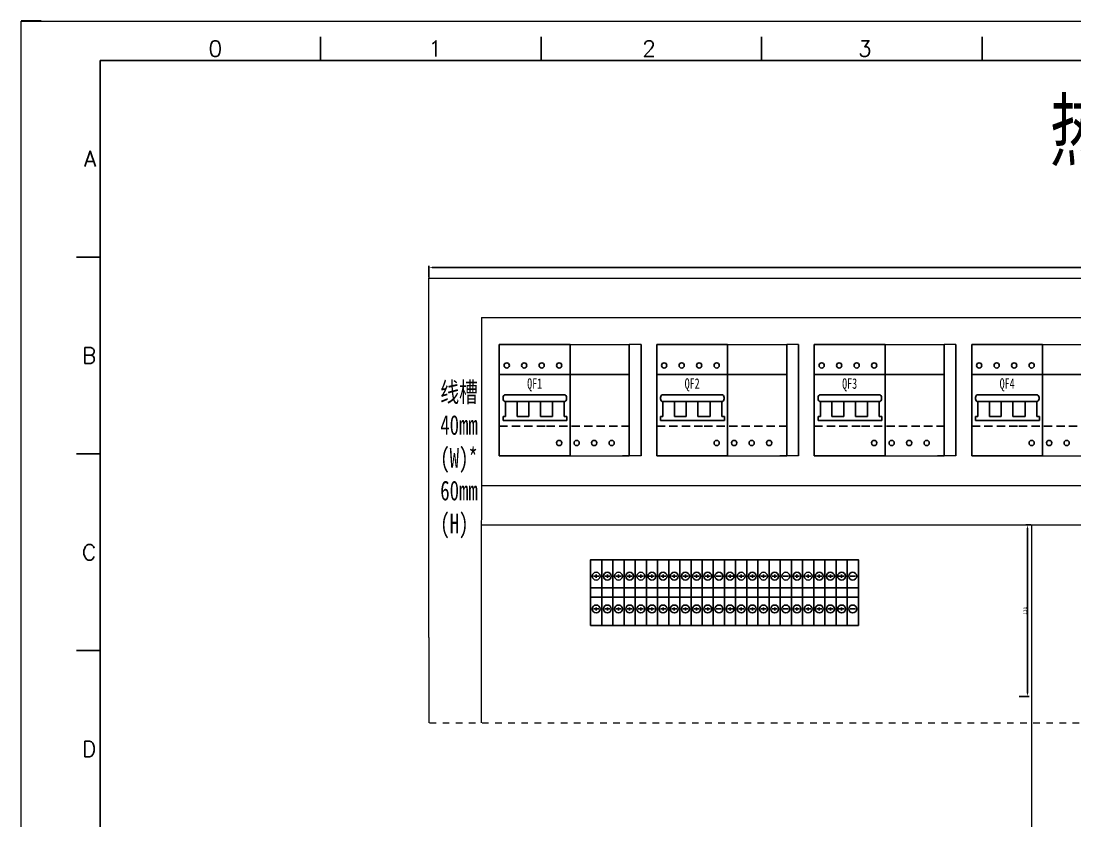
# Model space of a CAD drawing. Extents: x 35123 to 43919, y -4314 to -326.
# Drawn here: x 37597 to 38400, y -936 to -326 of the extents above; entities that cross this region are included whole.
import ezdxf
from ezdxf.enums import TextEntityAlignment as Align

# ---------------------------------------------------------------- set-up
doc = ezdxf.new("R2010")
doc.units = 0
doc.header["$MEASUREMENT"] = 0
doc.linetypes.add('10', pattern=[20, 5, -5, 5, -5])
doc.linetypes.add('HIDDEN', pattern=[9.525, 6.35, -3.175])
doc.layers.add('AE_BOR', color=1, linetype='Continuous')
doc.layers.add('TEXT', color=2, linetype='Continuous')
doc.styles.add('ST', font='SimSun.ttf', dxfattribs={"width": 0.8, "height": 300})
doc.styles.add('WD', font='romans.shx', dxfattribs={"bigfont": 'gbcbig.shx'})
doc.styles.add('宋', font='SimSun.ttf', dxfattribs={"width": 0.7})
doc.dimstyles.new('AM_ISO', dxfattribs={"dimtxt": 2.5, "dimasz": 2.5, "dimexe": 1.25, "dimexo": 0.5, "dimgap": 0.5, "dimtad": 1, "dimdsep": 46, "dimtxsty": 'Standard', "dimcen": 0, "dimclrd": 5, "dimclre": 5, "dimclrt": 1, "dimadec": 0, "dimazin": 2, "dimtp": 0.1, "dimtm": 0.1, "dimtfac": 0.71, "dimtmove": 0, "dimatfit": 3, "dimfxl": 1, "dimtfillclr": 6, "dimlwd": -1, "dimlwe": -1, "dimarcsym": 0})

# ---------------------------------------------------------------- blocks, each defined once
blk = doc.blocks.new('gb_a2_a')
for p, q in [((584, 410), (25, 410)), ((25, 410), (25, 10))]:
    blk.add_line(p, q)
at = {"layer": 'AE_BOR', "lineweight": 30}
blk.add_line((10, 420), (4.93, 420), dxfattribs=at)
at = {"layer": 'AE_BOR', "color": 1, "lineweight": 15}
for p, q in [((4.93, 420), (598.93, 420)), ((4.93, 0), (4.93, 420))]:
    blk.add_line(p, q, dxfattribs=at)
at = {"layer": 'AE_BOR'}
for p, q in [((81, 410), (81, 416)), ((137, 410), (137, 416)), ((193, 410), (193, 416)), ((249, 410), (249, 416)), ((25, 360), (19, 360)), ((25, 310), (19, 310)), ((25, 260), (19, 260))]:
    blk.add_line(p, q, dxfattribs=at)
at = {"layer": 'AE_BOR', "style": 'WD'}
for s, p in [('0', (54.27, 411)), ('1', (110.12, 411)), ('2', (164.42, 411)), ('3', (219.22, 411))]:
    blk.add_text(s, height=4, dxfattribs=at).set_placement(p, align=Align.CENTER)
for s, p in [('A', (24, 385)), ('B', (24, 335)), ('C', (24, 285)), ('D', (24, 235))]:
    blk.add_text(s, height=4, dxfattribs=at).set_placement(p, align=Align.MIDDLE_RIGHT)
blk = doc.blocks.new('*D152')
at = {"color": 5}
for p, q in [((37907.85, -521.92), (37907.85, -512.9)), ((39207.85, -521.92), (39207.85, -512.9)), ((37910.35, -514.15), (39205.35, -514.15))]:
    blk.add_line(p, q, dxfattribs=at)
at = {"color": 5, "lineweight": 0}
for points in [[(37910.35, -513.73), (37910.35, -514.57), (37907.85, -514.15)], [(39205.35, -513.73), (39205.35, -514.57), (39207.85, -514.15)]]:
    blk.add_solid(points, dxfattribs=at)
at = {"layer": 'Defpoints', "color": 0, "lineweight": 0}
for p in [(39207.85, -514.15), (37907.85, -522.42), (39207.85, -522.42)]:
    blk.add_point(p, dxfattribs=at)
at = {"color": 1, "lineweight": 0, "insert": (38557.85, -512.4), "char_height": 2.5, "attachment_point": 5}
blk.add_mtext('1300', dxfattribs=at)
blk = doc.blocks.new('*D170')
at = {"color": 5}
for p, q in [((38366.51, -710.42), (38362.63, -710.42)), ((38363.88, -712.92), (38363.88, -838.92)), ((38357.51, -841.42), (38365.13, -841.42))]:
    blk.add_line(p, q, dxfattribs=at)
at = {"color": 5, "lineweight": 0}
for points in [[(38363.47, -712.92), (38364.3, -712.92), (38363.88, -710.42)], [(38363.47, -838.92), (38364.3, -838.92), (38363.88, -841.42)]]:
    blk.add_solid(points, dxfattribs=at)
at = {"layer": 'Defpoints', "color": 0, "lineweight": 0}
for p in [(38367.01, -710.42), (38357.01, -841.42), (38363.88, -841.42)]:
    blk.add_point(p, dxfattribs=at)
at = {"color": 1, "lineweight": 0, "insert": (38362.13, -775.92), "char_height": 2.5, "attachment_point": 5, "rotation": 90}
blk.add_mtext('131', dxfattribs=at)

msp = doc.modelspace()

# ---------------------------------------------------------------- linework, layer by layer
at = {"lineweight": 0}
for p, q in [((37907.851, -522.415), (39207.851, -522.415)), ((37907.851, -796.415), (37907.851, -522.415)), ((37947.851, -552.415), (39167.851, -552.415)), ((37947.851, -861.415), (37948.091, -552.415)), ((37961.467, -572.932), (38060.467, -572.932)), ((38069.467, -572.932), (38060.467, -572.932)), ((38081.467, -572.932), (38180.467, -572.932)), ((38189.467, -572.932), (38180.467, -572.932)), ((38201.467, -572.932), (38300.467, -572.932)), ((38309.467, -572.932), (38300.467, -572.932)), ((38321.467, -572.932), (38420.467, -572.932)), ((38015.467, -657.932), (38060.467, -657.932)), ((38069.467, -657.932), (38055.345, -657.932)), ((38135.467, -657.932), (38180.467, -657.932)), ((38189.467, -657.932), (38175.345, -657.932)), ((38255.467, -657.932), (38300.467, -657.932)), ((38309.467, -657.932), (38295.345, -657.932)), ((38375.467, -657.932), (38420.467, -657.932)), ((37947.851, -680.415), (39167.851, -680.415)), ((37947.851, -710.415), (39167.851, -710.415)), ((38367.006, -710.415), (38367.006, -1007.352)), ((37907.851, -796.415), (37907.851, -861.415))]:
    msp.add_line(p, q, dxfattribs=at)
at = {"linetype": 'Continuous'}
for p, q in [((37997.467, -572.932), (37961.467, -572.932)), ((38015.467, -572.932), (37997.467, -572.932)), ((38015.467, -642.932), (38015.467, -572.932)), ((38015.467, -585.932), (38015.467, -572.932)), ((38015.467, -585.932), (38015.467, -572.932)), ((38015.467, -572.932), (38015.467, -642.932)), ((38060.467, -642.932), (38060.467, -572.932)), ((38060.467, -572.932), (38060.467, -642.932)), ((38069.467, -642.932), (38069.467, -572.932)), ((38069.467, -572.932), (38069.467, -642.932)), ((38117.467, -572.932), (38081.467, -572.932)), ((38135.467, -572.932), (38117.467, -572.932)), ((38135.467, -642.932), (38135.467, -572.932)), ((38135.467, -585.932), (38135.467, -572.932)), ((38135.467, -585.932), (38135.467, -572.932)), ((38135.467, -572.932), (38135.467, -642.932)), ((38180.467, -642.932), (38180.467, -572.932)), ((38180.467, -572.932), (38180.467, -642.932)), ((38189.467, -642.932), (38189.467, -572.932)), ((38189.467, -572.932), (38189.467, -642.932)), ((38237.467, -572.932), (38201.467, -572.932)), ((38255.467, -572.932), (38237.467, -572.932)), ((38255.467, -642.932), (38255.467, -572.932)), ((38255.467, -585.932), (38255.467, -572.932)), ((38255.467, -585.932), (38255.467, -572.932)), ((38255.467, -572.932), (38255.467, -642.932)), ((38300.467, -642.932), (38300.467, -572.932)), ((38300.467, -572.932), (38300.467, -642.932)), ((38309.467, -642.932), (38309.467, -572.932)), ((38309.467, -572.932), (38309.467, -642.932)), ((38357.467, -572.932), (38321.467, -572.932)), ((38375.467, -572.932), (38357.467, -572.932)), ((38375.467, -642.932), (38375.467, -572.932)), ((38375.467, -585.932), (38375.467, -572.932)), ((38375.467, -585.932), (38375.467, -572.932)), ((38375.467, -572.932), (38375.467, -642.932)), ((37961.467, -587.932), (37961.467, -657.932)), ((38081.467, -587.932), (38081.467, -657.932)), ((38201.467, -587.932), (38201.467, -657.932)), ((38321.467, -587.932), (38321.467, -657.932)), ((37961.467, -595.76), (37997.467, -595.76)), ((37997.467, -595.76), (38060.467, -595.76)), ((38081.467, -595.76), (38117.467, -595.76)), ((38117.467, -595.76), (38180.467, -595.76)), ((38201.467, -595.76), (38237.467, -595.76)), ((38237.467, -595.76), (38300.467, -595.76)), ((38321.467, -595.76), (38357.467, -595.76)), ((38357.467, -595.76), (38420.467, -595.76)), ((37961.467, -657.932), (37997.467, -657.932)), ((37997.467, -657.932), (38015.467, -657.932)), ((38081.467, -657.932), (38117.467, -657.932)), ((38117.467, -657.932), (38135.467, -657.932)), ((38201.467, -657.932), (38237.467, -657.932)), ((38237.467, -657.932), (38255.467, -657.932)), ((38321.467, -657.932), (38357.467, -657.932)), ((38357.467, -657.932), (38375.467, -657.932))]:
    msp.add_line(p, q, dxfattribs=at)
for p, q in [((37961.467, -587.932), (37961.467, -572.932)), ((38015.467, -572.932), (38015.467, -592.932)), ((38081.467, -587.932), (38081.467, -572.932)), ((38135.467, -572.932), (38135.467, -592.932)), ((38201.467, -587.932), (38201.467, -572.932)), ((38255.467, -572.932), (38255.467, -592.932)), ((38321.467, -587.932), (38321.467, -572.932)), ((38375.467, -572.932), (38375.467, -592.932)), ((38015.467, -600.432), (38015.467, -593.432)), ((38015.467, -600.432), (38015.467, -593.432)), ((38135.467, -600.432), (38135.467, -593.432)), ((38135.467, -600.432), (38135.467, -593.432)), ((38255.467, -600.432), (38255.467, -593.432)), ((38255.467, -600.432), (38255.467, -593.432)), ((38375.467, -600.432), (38375.467, -593.432)), ((38375.467, -600.432), (38375.467, -593.432)), ((37964.342, -614.483), (37964.342, -613.255)), ((37966.146, -616.483), (37966.146, -627.839)), ((37966.342, -611.255), (37984.14, -611.255)), ((37984.14, -616.483), (37966.342, -616.483)), ((37974.988, -616.483), (37974.988, -627.839)), ((37983.945, -616.483), (37983.945, -627.839)), ((38002.342, -611.255), (37984.14, -611.255)), ((37984.14, -616.483), (38002.342, -616.483)), ((37992.787, -616.483), (37992.787, -627.839)), ((38002.146, -616.483), (38002.146, -627.839)), ((38002.342, -611.255), (38010.793, -611.255)), ((38010.793, -616.483), (38002.342, -616.483)), ((38010.988, -616.483), (38010.988, -627.839)), ((38012.793, -613.255), (38012.793, -614.483)), ((38084.342, -614.483), (38084.342, -613.255)), ((38086.146, -616.483), (38086.146, -627.839)), ((38086.342, -611.255), (38104.14, -611.255)), ((38104.14, -616.483), (38086.342, -616.483)), ((38094.988, -616.483), (38094.988, -627.839)), ((38103.945, -616.483), (38103.945, -627.839)), ((38122.342, -611.255), (38104.14, -611.255)), ((38104.14, -616.483), (38122.342, -616.483)), ((38112.787, -616.483), (38112.787, -627.839)), ((38122.146, -616.483), (38122.146, -627.839)), ((38122.342, -611.255), (38130.793, -611.255)), ((38130.793, -616.483), (38122.342, -616.483)), ((38130.988, -616.483), (38130.988, -627.839)), ((38132.793, -613.255), (38132.793, -614.483)), ((38204.342, -614.483), (38204.342, -613.255)), ((38206.146, -616.483), (38206.146, -627.839)), ((38206.342, -611.255), (38224.14, -611.255)), ((38224.14, -616.483), (38206.342, -616.483)), ((38214.988, -616.483), (38214.988, -627.839)), ((38223.945, -616.483), (38223.945, -627.839)), ((38242.342, -611.255), (38224.14, -611.255)), ((38224.14, -616.483), (38242.342, -616.483)), ((38232.787, -616.483), (38232.787, -627.839)), ((38242.146, -616.483), (38242.146, -627.839)), ((38242.342, -611.255), (38250.793, -611.255)), ((38250.793, -616.483), (38242.342, -616.483)), ((38250.988, -616.483), (38250.988, -627.839)), ((38252.793, -613.255), (38252.793, -614.483)), ((38324.342, -614.483), (38324.342, -613.255)), ((38326.146, -616.483), (38326.146, -627.839)), ((38326.342, -611.255), (38344.14, -611.255)), ((38344.14, -616.483), (38326.342, -616.483)), ((38334.988, -616.483), (38334.988, -627.839)), ((38343.945, -616.483), (38343.945, -627.839)), ((38362.342, -611.255), (38344.14, -611.255)), ((38344.14, -616.483), (38362.342, -616.483)), ((38352.787, -616.483), (38352.787, -627.839)), ((38362.146, -616.483), (38362.146, -627.839)), ((38362.342, -611.255), (38370.793, -611.255)), ((38370.793, -616.483), (38362.342, -616.483)), ((38370.988, -616.483), (38370.988, -627.839)), ((38372.793, -613.255), (38372.793, -614.483)), ((37966.146, -627.839), (37964.342, -627.839)), ((37964.342, -627.839), (37964.342, -630.903)), ((37964.342, -630.903), (37979.467, -630.903)), ((37974.988, -627.839), (37979.467, -627.839)), ((37983.945, -627.839), (37979.467, -627.839)), ((38000.342, -630.903), (37979.467, -630.903)), ((37992.787, -627.839), (38000.342, -627.839)), ((38002.146, -627.839), (38000.342, -627.839)), ((38000.342, -630.903), (38012.999, -630.903)), ((38010.988, -627.839), (38012.999, -627.839)), ((38086.146, -627.839), (38084.342, -627.839)), ((38084.342, -627.839), (38084.342, -630.903)), ((38084.342, -630.903), (38099.467, -630.903)), ((38094.988, -627.839), (38099.467, -627.839)), ((38103.945, -627.839), (38099.467, -627.839)), ((38120.342, -630.903), (38099.467, -630.903)), ((38112.787, -627.839), (38120.342, -627.839)), ((38122.146, -627.839), (38120.342, -627.839)), ((38120.342, -630.903), (38132.999, -630.903)), ((38130.988, -627.839), (38132.999, -627.839)), ((38206.146, -627.839), (38204.342, -627.839)), ((38204.342, -627.839), (38204.342, -630.903)), ((38204.342, -630.903), (38219.467, -630.903)), ((38214.988, -627.839), (38219.467, -627.839)), ((38223.945, -627.839), (38219.467, -627.839)), ((38240.342, -630.903), (38219.467, -630.903)), ((38232.787, -627.839), (38240.342, -627.839)), ((38242.146, -627.839), (38240.342, -627.839)), ((38240.342, -630.903), (38252.999, -630.903)), ((38250.988, -627.839), (38252.999, -627.839)), ((38326.146, -627.839), (38324.342, -627.839)), ((38324.342, -627.839), (38324.342, -630.903)), ((38324.342, -630.903), (38339.467, -630.903)), ((38334.988, -627.839), (38339.467, -627.839)), ((38343.945, -627.839), (38339.467, -627.839)), ((38360.342, -630.903), (38339.467, -630.903)), ((38352.787, -627.839), (38360.342, -627.839)), ((38362.146, -627.839), (38360.342, -627.839)), ((38360.342, -630.903), (38372.999, -630.903)), ((38370.988, -627.839), (38372.999, -627.839)), ((38015.467, -635.432), (38015.467, -642.432)), ((38135.467, -635.432), (38135.467, -642.432)), ((38255.467, -635.432), (38255.467, -642.432)), ((38375.467, -635.432), (38375.467, -642.432)), ((38015.467, -642.932), (38015.467, -657.932)), ((38060.467, -642.932), (38060.467, -657.932)), ((38069.467, -642.932), (38069.467, -657.932)), ((38135.467, -642.932), (38135.467, -657.932)), ((38180.467, -642.932), (38180.467, -657.932)), ((38189.467, -642.932), (38189.467, -657.932)), ((38255.467, -642.932), (38255.467, -657.932)), ((38300.467, -642.932), (38300.467, -657.932)), ((38309.467, -642.932), (38309.467, -657.932)), ((38375.467, -642.932), (38375.467, -657.932)), ((38035.312, -749.593), (38033.312, -749.593)), ((38033.312, -749.593), (38037.312, -749.593)), ((38035.312, -749.593), (38035.312, -748.393)), ((38035.312, -748.393), (38035.312, -750.793)), ((38043.812, -749.593), (38041.812, -749.593)), ((38041.812, -749.593), (38045.812, -749.593)), ((38043.812, -749.593), (38043.812, -748.393)), ((38043.812, -748.393), (38043.812, -750.793)), ((38052.312, -749.593), (38050.312, -749.593)), ((38050.312, -749.593), (38054.312, -749.593)), ((38052.312, -749.593), (38052.312, -748.393)), ((38052.312, -748.393), (38052.312, -750.793)), ((38060.812, -749.593), (38058.812, -749.593)), ((38058.812, -749.593), (38062.812, -749.593)), ((38060.812, -749.593), (38060.812, -748.393)), ((38060.812, -748.393), (38060.812, -750.793)), ((38069.312, -749.593), (38067.312, -749.593)), ((38067.312, -749.593), (38071.312, -749.593)), ((38069.312, -749.593), (38069.312, -748.393)), ((38069.312, -748.393), (38069.312, -750.793)), ((38077.812, -749.593), (38075.812, -749.593)), ((38075.812, -749.593), (38079.812, -749.593)), ((38077.812, -749.593), (38077.812, -748.393)), ((38077.812, -748.393), (38077.812, -750.793)), ((38086.312, -749.593), (38084.312, -749.593)), ((38084.312, -749.593), (38088.312, -749.593)), ((38086.312, -749.593), (38086.312, -748.393)), ((38086.312, -748.393), (38086.312, -750.793)), ((38094.812, -749.593), (38092.812, -749.593)), ((38092.812, -749.593), (38096.812, -749.593)), ((38094.812, -749.593), (38094.812, -748.393)), ((38094.812, -748.393), (38094.812, -750.793)), ((38103.312, -749.593), (38101.312, -749.593)), ((38101.312, -749.593), (38105.312, -749.593)), ((38103.312, -749.593), (38103.312, -748.393)), ((38103.312, -748.393), (38103.312, -750.793)), ((38111.812, -749.593), (38109.812, -749.593)), ((38109.812, -749.593), (38113.812, -749.593)), ((38111.812, -749.593), (38111.812, -748.393)), ((38111.812, -748.393), (38111.812, -750.793)), ((38120.312, -749.593), (38118.312, -749.593)), ((38118.312, -749.593), (38122.312, -749.593)), ((38120.312, -749.593), (38120.312, -748.393)), ((38120.312, -748.393), (38120.312, -750.793)), ((38128.812, -749.593), (38126.812, -749.593)), ((38126.812, -749.593), (38130.812, -749.593)), ((38137.312, -749.593), (38135.312, -749.593)), ((38135.312, -749.593), (38139.312, -749.593)), ((38137.312, -749.593), (38137.312, -748.393)), ((38137.312, -748.393), (38137.312, -750.793)), ((38145.812, -749.593), (38143.812, -749.593)), ((38143.812, -749.593), (38147.812, -749.593)), ((38145.812, -749.593), (38145.812, -748.393)), ((38145.812, -748.393), (38145.812, -750.793)), ((38154.312, -749.593), (38152.312, -749.593)), ((38152.312, -749.593), (38156.312, -749.593)), ((38154.312, -749.593), (38154.312, -748.393)), ((38154.312, -748.393), (38154.312, -750.793)), ((38162.812, -749.593), (38160.812, -749.593)), ((38160.812, -749.593), (38164.812, -749.593)), ((38162.812, -749.593), (38162.812, -748.393)), ((38162.812, -748.393), (38162.812, -750.793)), ((38171.312, -749.593), (38169.312, -749.593)), ((38169.312, -749.593), (38173.312, -749.593)), ((38171.312, -749.593), (38171.312, -748.393)), ((38171.312, -748.393), (38171.312, -750.793)), ((38179.812, -749.593), (38177.812, -749.593)), ((38177.812, -749.593), (38181.812, -749.593)), ((38188.312, -749.593), (38186.312, -749.593)), ((38186.312, -749.593), (38190.312, -749.593)), ((38188.312, -749.593), (38188.312, -748.393)), ((38188.312, -748.393), (38188.312, -750.793)), ((38196.812, -749.593), (38194.812, -749.593)), ((38194.812, -749.593), (38198.812, -749.593)), ((38196.812, -749.593), (38196.812, -748.393)), ((38196.812, -748.393), (38196.812, -750.793)), ((38205.312, -749.593), (38203.312, -749.593)), ((38203.312, -749.593), (38207.312, -749.593)), ((38205.312, -749.593), (38205.312, -748.393)), ((38205.312, -748.393), (38205.312, -750.793)), ((38213.812, -749.593), (38211.812, -749.593)), ((38211.812, -749.593), (38215.812, -749.593)), ((38213.812, -749.593), (38213.812, -748.393)), ((38213.812, -748.393), (38213.812, -750.793)), ((38222.312, -749.593), (38220.312, -749.593)), ((38220.312, -749.593), (38224.312, -749.593)), ((38222.312, -749.593), (38222.312, -748.393)), ((38222.312, -748.393), (38222.312, -750.793)), ((38230.812, -749.593), (38228.812, -749.593)), ((38228.812, -749.593), (38232.812, -749.593)), ((38031.062, -758.593), (38235.062, -758.593)), ((38031.062, -765.593), (38235.062, -765.593)), ((38035.312, -774.593), (38033.312, -774.593)), ((38033.312, -774.593), (38037.312, -774.593)), ((38035.312, -775.793), (38035.312, -773.393)), ((38035.312, -774.593), (38035.312, -775.793)), ((38043.812, -774.593), (38041.812, -774.593)), ((38041.812, -774.593), (38045.812, -774.593)), ((38043.812, -775.793), (38043.812, -773.393)), ((38043.812, -774.593), (38043.812, -775.793)), ((38052.312, -774.593), (38050.312, -774.593)), ((38050.312, -774.593), (38054.312, -774.593)), ((38052.312, -775.793), (38052.312, -773.393)), ((38052.312, -774.593), (38052.312, -775.793)), ((38060.812, -774.593), (38058.812, -774.593)), ((38058.812, -774.593), (38062.812, -774.593)), ((38060.812, -775.793), (38060.812, -773.393)), ((38060.812, -774.593), (38060.812, -775.793)), ((38069.312, -774.593), (38067.312, -774.593)), ((38067.312, -774.593), (38071.312, -774.593)), ((38069.312, -775.793), (38069.312, -773.393)), ((38069.312, -774.593), (38069.312, -775.793)), ((38077.812, -774.593), (38075.812, -774.593)), ((38075.812, -774.593), (38079.812, -774.593)), ((38077.812, -775.793), (38077.812, -773.393)), ((38077.812, -774.593), (38077.812, -775.793)), ((38086.312, -774.593), (38084.312, -774.593)), ((38084.312, -774.593), (38088.312, -774.593)), ((38086.312, -775.793), (38086.312, -773.393)), ((38086.312, -774.593), (38086.312, -775.793)), ((38094.812, -774.593), (38092.812, -774.593)), ((38092.812, -774.593), (38096.812, -774.593)), ((38094.812, -775.793), (38094.812, -773.393)), ((38094.812, -774.593), (38094.812, -775.793)), ((38103.312, -774.593), (38101.312, -774.593)), ((38101.312, -774.593), (38105.312, -774.593)), ((38103.312, -775.793), (38103.312, -773.393)), ((38103.312, -774.593), (38103.312, -775.793)), ((38111.812, -774.593), (38109.812, -774.593)), ((38109.812, -774.593), (38113.812, -774.593)), ((38111.812, -775.793), (38111.812, -773.393)), ((38111.812, -774.593), (38111.812, -775.793)), ((38120.312, -774.593), (38118.312, -774.593)), ((38118.312, -774.593), (38122.312, -774.593)), ((38120.312, -775.793), (38120.312, -773.393)), ((38120.312, -774.593), (38120.312, -775.793)), ((38128.812, -774.593), (38126.812, -774.593)), ((38126.812, -774.593), (38130.812, -774.593)), ((38137.312, -774.593), (38135.312, -774.593)), ((38135.312, -774.593), (38139.312, -774.593)), ((38137.312, -775.793), (38137.312, -773.393)), ((38137.312, -774.593), (38137.312, -775.793)), ((38145.812, -774.593), (38143.812, -774.593)), ((38143.812, -774.593), (38147.812, -774.593)), ((38145.812, -775.793), (38145.812, -773.393)), ((38145.812, -774.593), (38145.812, -775.793)), ((38154.312, -774.593), (38152.312, -774.593)), ((38152.312, -774.593), (38156.312, -774.593)), ((38154.312, -775.793), (38154.312, -773.393)), ((38154.312, -774.593), (38154.312, -775.793)), ((38162.812, -774.593), (38160.812, -774.593)), ((38160.812, -774.593), (38164.812, -774.593)), ((38162.812, -775.793), (38162.812, -773.393)), ((38162.812, -774.593), (38162.812, -775.793)), ((38171.312, -774.593), (38169.312, -774.593)), ((38169.312, -774.593), (38173.312, -774.593)), ((38171.312, -775.793), (38171.312, -773.393)), ((38171.312, -774.593), (38171.312, -775.793)), ((38179.812, -774.593), (38177.812, -774.593)), ((38177.812, -774.593), (38181.812, -774.593)), ((38188.312, -774.593), (38186.312, -774.593)), ((38186.312, -774.593), (38190.312, -774.593)), ((38188.312, -775.793), (38188.312, -773.393)), ((38188.312, -774.593), (38188.312, -775.793)), ((38196.812, -774.593), (38194.812, -774.593)), ((38194.812, -774.593), (38198.812, -774.593)), ((38196.812, -775.793), (38196.812, -773.393)), ((38196.812, -774.593), (38196.812, -775.793)), ((38205.312, -774.593), (38203.312, -774.593)), ((38203.312, -774.593), (38207.312, -774.593)), ((38205.312, -775.793), (38205.312, -773.393)), ((38205.312, -774.593), (38205.312, -775.793)), ((38213.812, -774.593), (38211.812, -774.593)), ((38211.812, -774.593), (38215.812, -774.593)), ((38213.812, -775.793), (38213.812, -773.393)), ((38213.812, -774.593), (38213.812, -775.793)), ((38222.312, -774.593), (38220.312, -774.593)), ((38220.312, -774.593), (38224.312, -774.593)), ((38222.312, -775.793), (38222.312, -773.393)), ((38222.312, -774.593), (38222.312, -775.793)), ((38230.812, -774.593), (38228.812, -774.593)), ((38228.812, -774.593), (38232.812, -774.593))]:
    msp.add_line(p, q)
at = {"linetype": 'HIDDEN'}
for p, q in [((37961.467, -635.105), (37997.467, -635.105)), ((37997.467, -635.105), (38060.467, -635.105)), ((38081.467, -635.105), (38117.467, -635.105)), ((38117.467, -635.105), (38180.467, -635.105)), ((38201.467, -635.105), (38237.467, -635.105)), ((38237.467, -635.105), (38300.467, -635.105)), ((38321.467, -635.105), (38357.467, -635.105)), ((38357.467, -635.105), (38420.467, -635.105))]:
    msp.add_line(p, q, dxfattribs=at)
at = {"linetype": '10', "lineweight": 0}
msp.add_line((37908.351, -861.415), (39167.851, -861.415), dxfattribs=at)
at = {"linetype": 'Continuous'}
for points in [[(38031.062, -787.093), (38039.562, -787.093), (38039.562, -737.093), (38031.062, -737.093)], [(38039.562, -787.093), (38048.062, -787.093), (38048.062, -737.093), (38039.562, -737.093)], [(38048.062, -787.093), (38056.562, -787.093), (38056.562, -737.093), (38048.062, -737.093)], [(38056.562, -787.093), (38065.062, -787.093), (38065.062, -737.093), (38056.562, -737.093)], [(38065.062, -787.093), (38073.562, -787.093), (38073.562, -737.093), (38065.062, -737.093)], [(38073.562, -787.093), (38082.062, -787.093), (38082.062, -737.093), (38073.562, -737.093)], [(38082.062, -787.093), (38090.562, -787.093), (38090.562, -737.093), (38082.062, -737.093)], [(38090.562, -787.093), (38099.062, -787.093), (38099.062, -737.093), (38090.562, -737.093)], [(38099.062, -787.093), (38107.562, -787.093), (38107.562, -737.093), (38099.062, -737.093)], [(38107.562, -787.093), (38116.062, -787.093), (38116.062, -737.093), (38107.562, -737.093)], [(38116.062, -787.093), (38124.562, -787.093), (38124.562, -737.093), (38116.062, -737.093)], [(38124.562, -787.093), (38133.062, -787.093), (38133.062, -737.093), (38124.562, -737.093)], [(38133.062, -787.093), (38141.562, -787.093), (38141.562, -737.093), (38133.062, -737.093)], [(38141.562, -787.093), (38150.062, -787.093), (38150.062, -737.093), (38141.562, -737.093)], [(38150.062, -787.093), (38158.562, -787.093), (38158.562, -737.093), (38150.062, -737.093)], [(38158.562, -787.093), (38167.062, -787.093), (38167.062, -737.093), (38158.562, -737.093)], [(38167.062, -787.093), (38175.562, -787.093), (38175.562, -737.093), (38167.062, -737.093)], [(38175.562, -787.093), (38184.062, -787.093), (38184.062, -737.093), (38175.562, -737.093)], [(38184.062, -787.093), (38192.562, -787.093), (38192.562, -737.093), (38184.062, -737.093)], [(38192.562, -787.093), (38201.062, -787.093), (38201.062, -737.093), (38192.562, -737.093)], [(38201.062, -787.093), (38209.562, -787.093), (38209.562, -737.093), (38201.062, -737.093)], [(38209.562, -787.093), (38218.062, -787.093), (38218.062, -737.093), (38209.562, -737.093)], [(38218.062, -787.093), (38226.562, -787.093), (38226.562, -737.093), (38218.062, -737.093)], [(38226.562, -787.093), (38235.062, -787.093), (38235.062, -737.093), (38226.562, -737.093)]]:
    msp.add_lwpolyline(points, close=True, dxfattribs=at)
for centre in [(37967.136, -588.906), (37980.467, -588.906), (37993.797, -588.906), (38007.128, -588.906), (38087.136, -588.906), (38100.467, -588.906), (38113.797, -588.906), (38127.128, -588.906), (38207.136, -588.906), (38220.467, -588.906), (38233.797, -588.906), (38247.128, -588.906), (38327.136, -588.906), (38340.467, -588.906), (38353.797, -588.906), (38367.128, -588.906), (38007.127, -648.043), (38020.458, -648.043), (38033.788, -648.043), (38047.119, -648.043), (38127.127, -648.043), (38140.458, -648.043), (38153.788, -648.043), (38167.119, -648.043), (38247.127, -648.043), (38260.458, -648.043), (38273.788, -648.043), (38287.119, -648.043), (38367.127, -648.043), (38380.458, -648.043), (38393.788, -648.043)]:
    msp.add_circle(centre, 2.01, dxfattribs=at)
for centre in [(38035.312, -749.593), (38043.812, -749.593), (38052.312, -749.593), (38060.812, -749.593), (38069.312, -749.593), (38077.812, -749.593), (38086.312, -749.593), (38094.812, -749.593), (38103.312, -749.593), (38111.812, -749.593), (38120.312, -749.593), (38128.812, -749.593), (38137.312, -749.593), (38145.812, -749.593), (38154.312, -749.593), (38162.812, -749.593), (38171.312, -749.593), (38179.812, -749.593), (38188.312, -749.593), (38196.812, -749.593), (38205.312, -749.593), (38213.812, -749.593), (38222.312, -749.593), (38230.812, -749.593), (38035.312, -774.593), (38043.812, -774.593), (38052.312, -774.593), (38060.812, -774.593), (38069.312, -774.593), (38077.812, -774.593), (38086.312, -774.593), (38094.812, -774.593), (38103.312, -774.593), (38111.812, -774.593), (38120.312, -774.593), (38128.812, -774.593), (38137.312, -774.593), (38145.812, -774.593), (38154.312, -774.593), (38162.812, -774.593), (38171.312, -774.593), (38179.812, -774.593), (38188.312, -774.593), (38196.812, -774.593), (38205.312, -774.593), (38213.812, -774.593), (38222.312, -774.593), (38230.812, -774.593)]:
    msp.add_circle(centre, 3)
for centre, start, end in [((37966.342, -613.255), 90, 180), ((37966.342, -614.483), 180, 270), ((38010.793, -613.255), 0, 90), ((38010.793, -614.483), 270, 0), ((38086.342, -613.255), 90, 180), ((38086.342, -614.483), 180, 270), ((38130.793, -613.255), 0, 90), ((38130.793, -614.483), 270, 0), ((38206.342, -613.255), 90, 180), ((38206.342, -614.483), 180, 270), ((38250.793, -613.255), 0, 90), ((38250.793, -614.483), 270, 0), ((38326.342, -613.255), 90, 180), ((38326.342, -614.483), 180, 270), ((38370.793, -613.255), 0, 90), ((38370.793, -614.483), 270, 0)]:
    msp.add_arc(centre, 2, start, end)
at = {"layer": 'TEXT', "linetype": 'Continuous'}
for p, q in [((38015.467, -572.932), (38015.467, -642.932)), ((38060.467, -572.932), (38060.467, -642.932)), ((38069.467, -572.932), (38069.467, -642.932)), ((38135.467, -572.932), (38135.467, -642.932)), ((38180.467, -572.932), (38180.467, -642.932)), ((38189.467, -572.932), (38189.467, -642.932)), ((38255.467, -572.932), (38255.467, -642.932)), ((38300.467, -572.932), (38300.467, -642.932)), ((38309.467, -572.932), (38309.467, -642.932)), ((38375.467, -572.932), (38375.467, -642.932)), ((38012.999, -630.903), (38012.999, -627.839)), ((38132.999, -630.903), (38132.999, -627.839)), ((38252.999, -630.903), (38252.999, -627.839)), ((38372.999, -630.903), (38372.999, -627.839))]:
    msp.add_line(p, q, dxfattribs=at)

# ---------------------------------------------------------------- block references
at = {"xscale": 3, "yscale": 3, "zscale": 3}
msp.add_blockref('gb_a2_a', (37582.317, -1586.326), dxfattribs=at)

# ---------------------------------------------------------------- texts
at = {"lineweight": 0, "attachment_point": 1, "style": '宋'}
for s, insert, char_height, width in [('热压机下方A侧（操作屏侧）', (38380.952, -386.858), 45, 555.59453), ('线槽\\P40mm\\P(W)*\\P60mm\\P(H)', (37916.524, -601.792), 15, 91.14982)]:
    msp.add_mtext(s, dxfattribs=dict(at, insert=insert, char_height=char_height, width=width))
at = {"layer": 'TEXT', "color": 0, "style": 'ST', "width": 0.7}
for s, p in [('QF1', (37982.726, -606.714)), ('QF2', (38102.726, -606.714)), ('QF3', (38222.726, -606.714)), ('QF4', (38342.726, -606.714))]:
    msp.add_text(s, height=8, dxfattribs=at).set_placement(p)

# ---------------------------------------------------------------- dimensions: what is measured, and where the dimension line sits
at = {"lineweight": 0}
dim = msp.add_linear_dim(base=(39207.851, -514.15), p1=(37907.851, -522.415), p2=(39207.851, -522.415), dimstyle='AM_ISO', dxfattribs=at)
dim.commit()
dim.dimension.update_dxf_attribs({"geometry": '*D152', "text_midpoint": (38557.851, -512.4)})
dim = msp.add_linear_dim(base=(38363.882, -841.415), p1=(38367.006, -710.415), p2=(38357.006, -841.415), angle=90, dimstyle='AM_ISO', dxfattribs=at)
dim.commit()
dim.dimension.update_dxf_attribs({"geometry": '*D170', "text_midpoint": (38362.132, -775.915)})

doc.saveas('drawing.dxf')
